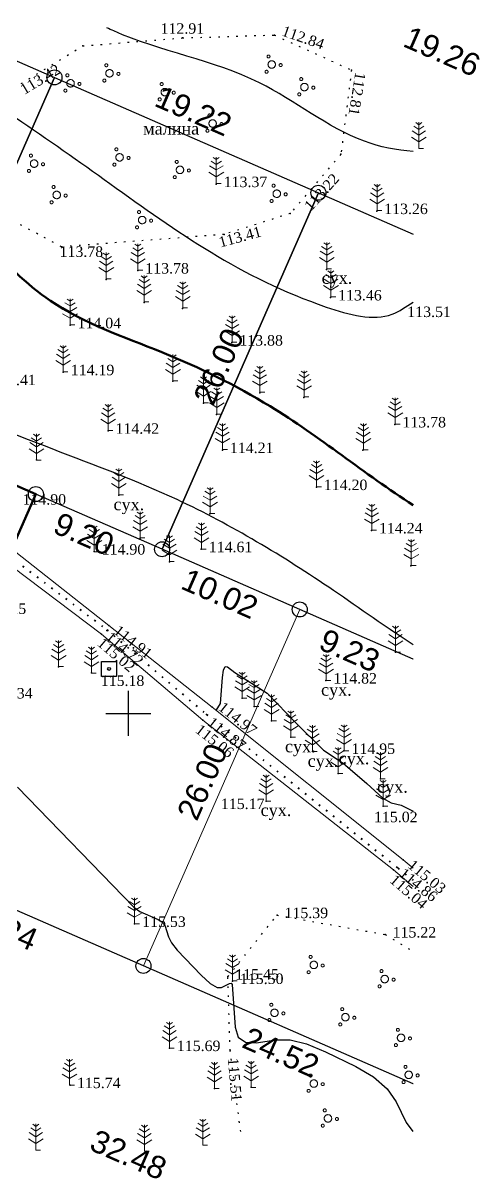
# Model space of a CAD drawing. Header units: millimetres. Extents: x 5405533.8 to 5405623.4, y 5525017.6 to 5525098.9.
# Drawn here: x 5405593 to 5405623.4, y 5525018.9 to 5525096.1 of the extents above; entities that cross this region are included whole.
import ezdxf
from ezdxf.enums import TextEntityAlignment as Align

# ---------------------------------------------------------------- set-up
doc = ezdxf.new("R2010")
doc.units = ezdxf.units.MM
doc.linetypes.add('HIDDEN', pattern=[0.5, 0, -0.5])
doc.linetypes.add('суцільна', pattern=[50, 50, 0])
for name, color, linetype, lineweight in [('11900000', 1, 'Continuous', 30), ('Контур', 7, 'HIDDEN', 30), ('рельеф', 7, 'Continuous', 0), ('ТОЧКИ', 7, 'Continuous', 30), ('усл. знак', 7, 'суцільна', 20)]:
    doc.layers.add(name, color=color, linetype=linetype, lineweight=lineweight)
for name, color, linetype in [('SC007', 7, 'Continuous'), ('горизонтали', 42, 'Continuous'), ('Ділянки_Межі', 10, 'Continuous'), ('надписи', 7, 'Continuous'), ('отметки', 7, 'Continuous'), ('промеры', 185, 'Continuous'), ('Растительность', 7, 'Continuous')]:
    doc.layers.add(name, color=color, linetype=linetype)
doc.styles.get("Standard").update_dxf_attribs({"font": 'arial.ttf'})
doc.styles.add('times', font='times.ttf')
doc.linetypes.add('канава 0', pattern='A,0.9,0,["|",Standard,S=0.25,R=0,X=0,Y=0],0.1', length=1)

# ---------------------------------------------------------------- blocks, each defined once
blk = doc.blocks.new('SYMBOL902')
at = {"layer": 'SC007'}
blk.add_lwpolyline([(-1.25, -1.25), (-1.25, 1.25), (1.25, 1.25), (1.25, -1.25)], close=True, dxfattribs=at)
blk.add_circle((0, 0), 0.25, dxfattribs=at)
blk = doc.blocks.new('A$C51FE15A3')
at = {"layer": 'Растительность', "color": 94, "lineweight": 0}
for points in [[(-0.201, 1.726), (0, 1.584), (0.201, 1.726)], [(0, 1.75), (0, 0), (0.319, 0)], [(-0.447, 1.172), (0, 0.895), (0.447, 1.172)], [(-0.343, 1.489), (0, 1.267), (0.343, 1.489)], [(-0.493, 0.753), (0, 0.444), (0.493, 0.753)]]:
    blk.add_lwpolyline(points, dxfattribs=at)
blk = doc.blocks.new('A$C72385B22')
at = {"layer": 'усл. знак'}
for centre, radius in [((0, 0), 0.625), ((-0.02, 1.49), 0.25), ((-1.29, -0.64), 0.25), ((1.28, -0.76), 0.25)]:
    blk.add_circle(centre, radius, dxfattribs=at)

msp = doc.modelspace()

# ---------------------------------------------------------------- linework, layer by layer
at = {"layer": '11900000', "color": 7}
for points in [[(5405600, 5525048.5, 0), (5405600, 5525051.5, 0)], [(5405600, 5525048.5, 0), (5405600, 5525051.5, 0)], [(5405598.5, 5525050, 0), (5405601.5, 5525050, 0)], [(5405598.5, 5525050, 0), (5405601.5, 5525050, 0)]]:
    msp.add_polyline3d(points, dxfattribs=at)
at = {"layer": 'горизонтали', "color": 32}
for points in [[(5405605.858, 5525050.195, 113.66), (5405606.147, 5525050.652, 115), (5405606.267, 5525052.402, 115), (5405606.347, 5525052.892, 115), (5405606.457, 5525053.122, 115), (5405606.617, 5525053.112, 115), (5405607.097, 5525052.732, 115), (5405609.257, 5525051.352, 115), (5405609.927, 5525050.662, 115), (5405611.217, 5525049.312, 115), (5405613.007, 5525047.532, 115), (5405614.327, 5525046.672, 115), (5405615.907, 5525045.312, 115), (5405616.977, 5525044.332, 115), (5405617.527, 5525044.032, 115), (5405618.187, 5525043.862, 115), (5405618.991, 5525043.456, 115)], [(5405592.597, 5525045.062, 115.5), (5405600.367, 5525037.042, 115.5), (5405600.747, 5525036.762, 115.5), (5405601.977, 5525036.232, 115.5), (5405602.227, 5525036.082, 115.5), (5405602.417, 5525035.852, 115.5), (5405602.677, 5525035.062, 115.5), (5405602.867, 5525034.672, 115.5), (5405603.257, 5525034.172, 115.5), (5405604.847, 5525032.512, 115.5), (5405605.457, 5525031.962, 115.5), (5405605.907, 5525031.682, 115.5), (5405606.207, 5525031.682, 115.5), (5405606.747, 5525031.962, 115.5), (5405606.857, 5525031.972, 115.5), (5405606.907, 5525031.892, 115.5), (5405607.127, 5525029.032, 115.5), (5405607.327, 5525028.362, 115.5), (5405607.797, 5525028.022, 115.5), (5405608.527, 5525027.992, 115.5), (5405609.827, 5525028.182, 115.5), (5405610.777, 5525028.182, 115.5), (5405611.877, 5525027.922, 115.5), (5405613.147, 5525027.392, 115.5), (5405615.157, 5525026.412, 115.5), (5405616.357, 5525025.712, 115.5), (5405617.257, 5525024.922, 115.5), (5405617.857, 5525024.042, 115.5), (5405618.537, 5525022.672, 115.5), (5405618.979, 5525022.053, 115.5)]]:
    msp.add_polyline3d(points, dxfattribs=at)
at = {"layer": 'горизонтали', "color": 32, "lineweight": 50}
msp.add_open_spline([(5405618.991, 5525063.907), (5405615.743, 5525066.011), (5405610.639, 5525070.232), (5405602.289, 5525074.299), (5405593.099, 5525077.356), (5405587.614, 5525085.782), (5405578.934, 5525089.947), (5405572.117, 5525092.895), (5405565.856, 5525092.984), (5405563.328, 5525095.049), (5405562.321, 5525095.806)], degree=3, knots=[311.697182, 311.697182, 311.697182, 311.697182, 323.305447, 331.392318, 339.566844, 351.634905, 359.732332, 368.054814, 373.883266, 377.60652, 377.60652, 377.60652, 377.60652], dxfattribs=at)
at = {"layer": 'горизонтали', "color": 32}
for points, knots in [([(5405581.935, 5525095.806), (5405583.259, 5525095.166), (5405589.184, 5525092.248), (5405599.232, 5525085.079), (5405608.638, 5525078.274), (5405616.934, 5525076.024), (5405618.495, 5525077.162), (5405618.991, 5525077.483)], [41.23914, 41.23914, 41.23914, 41.23914, 45.651099, 61.050154, 77.66341, 82.099779, 83.75084, 83.75084, 83.75084, 83.75084]), ([(5405618.991, 5525087.549), (5405617.878, 5525087.605), (5405614.111, 5525088.416), (5405608.405, 5525093.232), (5405601.96, 5525094.236), (5405598.712, 5525095.733), (5405598.56, 5525095.806)], [201.185871, 201.185871, 201.185871, 201.185871, 204.501187, 212.520791, 222.836087, 223.346605, 223.346605, 223.346605, 223.346605]), ([(5405618.991, 5525054.582), (5405617.2, 5525055.74), (5405612.092, 5525059.413), (5405601.736, 5525065.708), (5405589.757, 5525069.08), (5405581.325, 5525074.345), (5405577.105, 5525073.423), (5405575.758, 5525073.429)], [311.120198, 311.120198, 311.120198, 311.120198, 317.439079, 329.503827, 347.557694, 354.49476, 358.612752, 358.612752, 358.612752, 358.612752])]:
    msp.add_open_spline(points, degree=3, knots=knots, dxfattribs=at)
at = {"layer": 'Ділянки_Межі'}
for points in [[(5405587.485, 5525095.806), (5405595.064, 5525092.487), (5405584.621, 5525068.677), (5405576.161, 5525072.381), (5405566.977, 5525076.402)], [(5405602.244, 5525060.961), (5405612.672, 5525084.779), (5405618.991, 5525082.013)], [(5405618.991, 5525053.63), (5405611.427, 5525056.941), (5405602.244, 5525060.961)]]:
    msp.add_lwpolyline(points, dxfattribs=at)
at = {"layer": 'Ділянки_Межі', "lineweight": 25}
for points in [[(5405587.485, 5525095.806), (5405595.064, 5525092.487), (5405612.672, 5525084.779), (5405618.991, 5525082.013)], [(5405618.991, 5525025.247), (5405601, 5525033.124), (5405583.377, 5525040.839), (5405565.733, 5525048.564), (5405548.11, 5525056.279), (5405536.247, 5525061.473)]]:
    msp.add_lwpolyline(points, dxfattribs=at)
at = {"layer": 'Ділянки_Межі'}
msp.add_lwpolyline([(5405584.621, 5525068.677), (5405595.064, 5525092.487), (5405612.672, 5525084.779), (5405602.244, 5525060.961), (5405593.82, 5525064.649)], close=True, dxfattribs=at)
at = {"layer": 'Ділянки_Межі', "lineweight": 50}
msp.add_lwpolyline([(5405565.733, 5525048.564), (5405576.161, 5525072.381), (5405584.621, 5525068.677), (5405593.82, 5525064.649), (5405583.377, 5525040.839)], close=True, dxfattribs=at)
at = {"layer": 'Ділянки_Межі', "lineweight": 0}
msp.add_lwpolyline([(5405583.377, 5525040.839), (5405593.82, 5525064.649), (5405602.244, 5525060.961), (5405611.427, 5525056.941), (5405601, 5525033.124)], close=True, dxfattribs=at)
for points in [[(5405601, 5525033.124), (5405611.427, 5525056.941), (5405618.991, 5525053.63)], [(5405618.991, 5525025.247), (5405601, 5525033.124)]]:
    msp.add_lwpolyline(points, dxfattribs=at)
at = {"layer": 'Контур', "color": 7, "linetype": 'HIDDEN'}
for points, elevation in [([(5405595.526, 5525081.169), (5405591.278, 5525083.471), (5405591.339, 5525088.05), (5405592.33, 5525091.761), (5405596.946, 5525094.594), (5405603.597, 5525095.127), (5405609.731, 5525095.321), (5405614.878, 5525092.983), (5405614.173, 5525087.355), (5405610.795, 5525083.4), (5405606.375, 5525081.994), (5405595.526, 5525081.169)], 113.78), ([(5405607.485, 5525022.053), (5405606.782, 5525027.459), (5405606.627, 5525032.415), (5405609.911, 5525036.519), (5405617.124, 5525035.224)], 115.223), ([(5405617.124, 5525035.224), (5405618.991, 5525034.095)], 115.223)]:
    msp.add_lwpolyline(points, dxfattribs=dict(at, elevation=elevation))
at = {"layer": 'отметки', "color": 7}
for p in [(5405609.731, 5525095.321, 112.84), (5405596.946, 5525094.594, 113.093), (5405603.597, 5525095.127, 112.91), (5405614.878, 5525092.983, 112.807), (5405614.173, 5525087.355, 113.055), (5405605.853, 5525085.36, 113.374), (5405610.795, 5525083.4, 113.215), (5405616.563, 5525083.558, 113.264), (5405606.375, 5525081.994, 113.412), (5405595.526, 5525081.169, 113.78), (5405600.623, 5525079.584, 113.784), (5405613.209, 5525079.666, 113.374), (5405598.52, 5525078.997, 113.869), (5405613.488, 5525077.787, 113.463), (5405601.051, 5525077.461, 113.871), (5405603.613, 5525077.055, 113.777), (5405596.102, 5525075.925, 114.038), (5405606.895, 5525074.772, 113.876), (5405595.648, 5525072.792, 114.188), (5405602.959, 5525072.186, 114.072), (5405608.756, 5525071.419, 114.006), (5405604.998, 5525070.718, 114.104), (5405611.7, 5525071.112, 113.907), (5405605.879, 5525069.974, 114.126), (5405617.774, 5525069.304, 113.784), (5405598.636, 5525068.879, 114.417), (5405606.27, 5525067.59, 114.207), (5405615.646, 5525067.587, 113.918), (5405593.855, 5525066.942, 114.719), (5405599.346, 5525064.581, 114.597), (5405612.533, 5525065.116, 114.198), (5405605.429, 5525063.333, 114.44), (5405616.213, 5525062.223, 114.236), (5405600.781, 5525061.715, 114.781), (5405597.713, 5525060.808, 114.904), (5405604.855, 5525060.965, 114.614), (5405602.728, 5525060.13, 114.77), (5405618.844, 5525059.866, 114.142), (5405598.195, 5525055.284, 115.018), (5405598.564, 5525055.539, 114.723), (5405598.683, 5525055.867, 114.912), (5405617.807, 5525054.087, 114.551), (5405595.338, 5525053.115, 115.16), (5405597.527, 5525052.713, 115.137), (5405613.171, 5525052.19, 114.82), (5405607.583, 5525051.01, 115.078), (5405605.21, 5525049.914, 114.866), (5405605.583, 5525050.416, 114.973), (5405608.382, 5525050.454, 115.067), (5405604.951, 5525049.536, 115.055), (5405609.547, 5525049.496, 115.055), (5405610.826, 5525048.417, 115.048), (5405612.273, 5525047.449, 115.03), (5405614.378, 5525047.488, 114.95), (5405613.988, 5525045.98, 115.058), (5405616.808, 5525045.626, 114.941), (5405609.184, 5525044.144, 115.174), (5405616.992, 5525043.792, 115.024), (5405618.315, 5525040.223, 115.032), (5405617.682, 5525039.548, 115.038), (5405617.984, 5525039.654, 114.864), (5405600.413, 5525035.929, 115.529), (5405609.911, 5525036.519, 115.389), (5405617.124, 5525035.224, 115.223), (5405606.627, 5525032.415, 115.454), (5405606.936, 5525032.118, 115.498), (5405602.73, 5525027.637, 115.692), (5405606.782, 5525027.459, 115.513), (5405596.102, 5525025.157, 115.737), (5405608.177, 5525025.016, 115.636), (5405605.743, 5525024.946, 115.681)]:
    msp.add_point(p, dxfattribs=at)
at = {"layer": 'рельеф', "color": 7, "linetype": 'канава 0'}
for points, elevation in [([(5405545.178, 5525095.806), (5405549.773, 5525092.292), (5405562.847, 5525081.89), (5405574.514, 5525072.886), (5405588.264, 5525062.797), (5405598.195, 5525055.284), (5405604.951, 5525049.536), (5405617.682, 5525039.548), (5405618.991, 5525038.424)], 113.39), ([(5405618.991, 5525039.664), (5405618.315, 5525040.223), (5405605.59, 5525050.41), (5405598.683, 5525055.867), (5405589, 5525063.5), (5405574.91, 5525074.06), (5405563.36, 5525082.97), (5405550.609, 5525093.299), (5405547.363, 5525095.806)], 113.66)]:
    msp.add_lwpolyline(points, dxfattribs=dict(at, elevation=elevation))
at = {"layer": 'рельеф', "color": 7, "linetype": 'HIDDEN', "lineweight": 40, "elevation": 113.4}
msp.add_lwpolyline([(5405546.274, 5525095.806), (5405550.22, 5525092.8), (5405563.12, 5525082.28), (5405574.69, 5525073.53), (5405588.62, 5525063.09), (5405598.56, 5525055.58), (5405605.22, 5525049.91), (5405617.99, 5525039.65), (5405618.991, 5525038.849)], dxfattribs=at)
at = {"layer": 'ТОЧКИ'}
for centre in [(5405595.064, 5525092.487), (5405612.672, 5525084.779), (5405593.82, 5525064.649, 107.24), (5405602.244, 5525060.961, 107.24), (5405611.427, 5525056.941, 107.24), (5405601, 5525033.124)]:
    msp.add_circle(centre, 0.5, dxfattribs=at)

# ---------------------------------------------------------------- block references
at = {"layer": 'отметки', "color": 7, "xscale": 0.400000000372529, "yscale": 0.400000000372529, "zscale": 0.400000000372529}
msp.add_blockref('SYMBOL902', (5405598.71, 5525052.97, 115.18), dxfattribs=at)
at = {"layer": 'Растительность', "color": 7}
for p in [(5405619.37, 5525087.74, 112.99), (5405605.86, 5525085.41, 113.37), (5405616.59, 5525083.6, 113.26), (5405600.63, 5525079.62, 113.78), (5405613.23, 5525079.71, 113.37), (5405598.52, 5525079.03, 113.87), (5405601.05, 5525077.5, 113.87), (5405613.51, 5525077.83, 113.46), (5405603.62, 5525077.09, 113.77), (5405596.1, 5525075.95, 114.04), (5405606.91, 5525074.81, 113.87), (5405595.64, 5525072.82, 114.19), (5405602.97, 5525072.22, 114.07), (5405608.77, 5525071.45, 114), (5405611.72, 5525071.14, 113.91), (5405605.01, 5525070.75, 114.1), (5405605.89, 5525070, 114.12), (5405598.64, 5525068.9, 114.42), (5405617.8, 5525069.33, 113.78), (5405606.28, 5525067.62, 114.2), (5405615.67, 5525067.61, 113.92), (5405593.86, 5525066.92, 114.72), (5405612.55, 5525065.13, 114.2), (5405599.35, 5525064.6, 114.6), (5405605.44, 5525063.35, 114.44), (5405616.23, 5525062.23, 114.23), (5405600.78, 5525061.72, 114.78), (5405597.72, 5525060.79, 114.9), (5405604.87, 5525060.98, 114.61), (5405602.73, 5525060.14, 114.77), (5405618.87, 5525059.87, 114.14), (5405617.82, 5525054.09, 114.55), (5405595.34, 5525053.12, 115.16), (5405597.53, 5525052.69, 115.14), (5405613.18, 5525052.19, 114.82), (5405607.58, 5525051.01, 115.08), (5405608.38, 5525050.45, 115.07), (5405609.55, 5525049.5, 115.06), (5405610.83, 5525048.42, 115.05), (5405612.27, 5525047.45, 115.03), (5405614.38, 5525047.49, 114.95), (5405613.99, 5525045.98, 115.06), (5405616.81, 5525045.63, 114.94), (5405609.18, 5525044.14, 115.17), (5405616.99, 5525043.79, 115.02), (5405600.41, 5525035.93, 115.53), (5405606.94, 5525032.12, 115.5), (5405602.73, 5525027.63, 115.69), (5405596.07, 5525025.15, 115.74), (5405605.74, 5525024.94, 115.68), (5405608.18, 5525025.01, 115.64), (5405604.96, 5525021.14, 115.72), (5405593.82, 5525020.82, 115.74), (5405601.06, 5525020.75, 115.71)]:
    msp.add_blockref('A$C51FE15A3', p, dxfattribs=at)
at = {"layer": 'усл. знак', "color": 7, "linetype": 'суцільна', "lineweight": 13, "xscale": 0.3999999998750298, "yscale": 0.3999999998750298, "zscale": 0.3999999998750298, "rotation": 265.3647753868261}
for p in [(5405609.557, 5525093.351), (5405598.737, 5525092.764), (5405596.136, 5525092.094), (5405611.738, 5525091.842), (5405602.427, 5525091.507), (5405605.615, 5525089.412), (5405599.408, 5525087.148), (5405593.704, 5525086.729), (5405603.434, 5525086.31), (5405595.214, 5525084.634), (5405609.893, 5525084.718), (5405600.918, 5525082.957), (5405612.363, 5525033.194), (5405617.094, 5525032.248), (5405609.742, 5525029.993), (5405614.473, 5525029.702), (5405618.185, 5525028.321), (5405612.363, 5525025.266), (5405618.695, 5525025.848), (5405613.309, 5525022.939)]:
    msp.add_blockref('A$C72385B22', p, dxfattribs=at)

# ---------------------------------------------------------------- texts
at = {"layer": 'надписи', "color": 7, "style": 'times'}
for s, p in [('малина', (5405600.983, 5525089.471, 170.061)), ('сух.', (5405612.886, 5525079.497, 111.861)), ('сух.', (5405599.002, 5525064.371, 111.861)), ('сух.', (5405612.848, 5525051.98, 111.861)), ('сух.', (5405610.44, 5525048.196, 111.861)), ('сух.', (5405611.953, 5525047.223, 111.861)), ('сух.', (5405614.025, 5525047.399, 111.861)), ('сух.', (5405616.588, 5525045.498, 111.861)), ('сух.', (5405608.817, 5525043.939, 111.861))]:
    msp.add_text(s, height=0.8, dxfattribs=at).set_placement(p, align=Align.TOP_LEFT)
at = {"layer": 'отметки', "color": 7, "style": 'times'}
for s, p in [('112.91', (5405602.143, 5525096.108, 112.91)), ('113.37', (5405606.353, 5525085.86, 113.374)), ('113.26', (5405617.063, 5525084.058, 113.264)), ('113.78', (5405595.404, 5525081.197, 113.78)), ('113.78', (5405601.123, 5525080.084, 113.784)), ('113.46', (5405613.988, 5525078.287, 113.463)), ('113.51', (5405618.602, 5525077.178, 113.512)), ('114.04', (5405596.602, 5525076.425, 114.038)), ('113.88', (5405607.395, 5525075.272, 113.876)), ('114.19', (5405596.148, 5525073.292, 114.188)), ('114.41', (5405590.909, 5525072.628, 114.405)), ('113.78', (5405618.274, 5525069.804, 113.784)), ('114.42', (5405599.136, 5525069.379, 114.417)), ('114.21', (5405606.77, 5525068.09, 114.207)), ('114.20', (5405613.033, 5525065.616, 114.198)), ('114.90', (5405592.931, 5525064.644, 114.896)), ('114.24', (5405616.713, 5525062.723, 114.236)), ('114.90', (5405598.213, 5525061.308, 114.904)), ('114.61', (5405605.355, 5525061.465, 114.614)), ('115.15', (5405590.271, 5525057.343, 115.154)), ('115.18', (5405598.152, 5525052.531, 115.18)), ('115.18', (5405598.152, 5525052.531, 115.184)), ('114.82', (5405613.671, 5525052.69, 114.82)), ('115.34', (5405590.696, 5525051.696, 115.338)), ('114.95', (5405614.878, 5525047.988, 114.95)), ('115.17', (5405606.169, 5525044.306, 115.174)), ('115.02', (5405616.383, 5525043.428, 115.024)), ('115.39', (5405610.411, 5525037.019, 115.389)), ('115.53', (5405600.913, 5525036.429, 115.529)), ('115.22', (5405617.624, 5525035.724, 115.223)), ('115.45', (5405607.127, 5525032.915, 115.454)), ('115.50', (5405607.436, 5525032.618, 115.498)), ('115.69', (5405603.23, 5525028.137, 115.692)), ('115.74', (5405596.566, 5525025.66, 115.737))]:
    msp.add_text(s, height=0.7, dxfattribs=at).set_placement(p, align=Align.TOP_LEFT)
for s, rotation, p in [('112.84', 340.63826, (5405610.397, 5525095.968, 112.84)), ('113.42', 31.18546, (5405592.686, 5525091.912, 113.417)), ('112.81', 260.80289, (5405615.834, 5525092.766, 112.807)), ('113.22', 48.09564, (5405611.657, 5525083.982, 113.215)), ('113.41', 15.24162, (5405605.947, 5525081.794, 113.412)), ('114.72', 320.24336, (5405598.845, 5525055.512, 114.723)), ('114.91', 321.68886, (5405599.385, 5525055.949, 114.912)), ('115.02', 319.60889, (5405598.312, 5525055.126, 115.018)), ('114.97', 321.31074, (5405606.373, 5525050.832, 114.973)), ('115.06', 321.88434, (5405604.83, 5525049.334, 113.39)), ('114.87', 321.36075, (5405605.642, 5525049.816, 114.866)), ('115.03', 320.39839, (5405619.019, 5525040.29, 115.032)), ('115.04', 319.33309, (5405617.822, 5525039.299, 115.038)), ('114.86', 321.31956, (5405618.429, 5525039.726, 114.864)), ('115.51', 275.01055, (5405607.324, 5525027.005, 115.513))]:
    msp.add_text(s, height=0.7, rotation=rotation, dxfattribs=at).set_placement(p, align=Align.TOP_LEFT)
at = {"layer": 'промеры', "char_height": 1.5, "attachment_point": 1}
for s, insert, rotation in [('19.26', (5405618.828, 5525095.972), 336.35584), ('19.22', (5405602.24, 5525091.992), 336.35584), ('26.00', (5405604.28, 5525071.089, 107.24), 66.37949), ('9.20', (5405595.464, 5525063.486), 336.35584), ('10.02', (5405604.001, 5525059.741), 336.35584), ('9.23', (5405613.193, 5525055.708), 336.35584), ('26.00', (5405603.184, 5525043.338, 107.24), 66.37949), ('19.24', (5405589.301, 5525037.568), 336.35584), ('24.52', (5405608.076, 5525029.097), 336.35584), ('32.48', (5405597.903, 5525022.256), 336.35584)]:
    msp.add_mtext(s, dxfattribs=dict(at, insert=insert, rotation=rotation))

doc.saveas('drawing.dxf')
